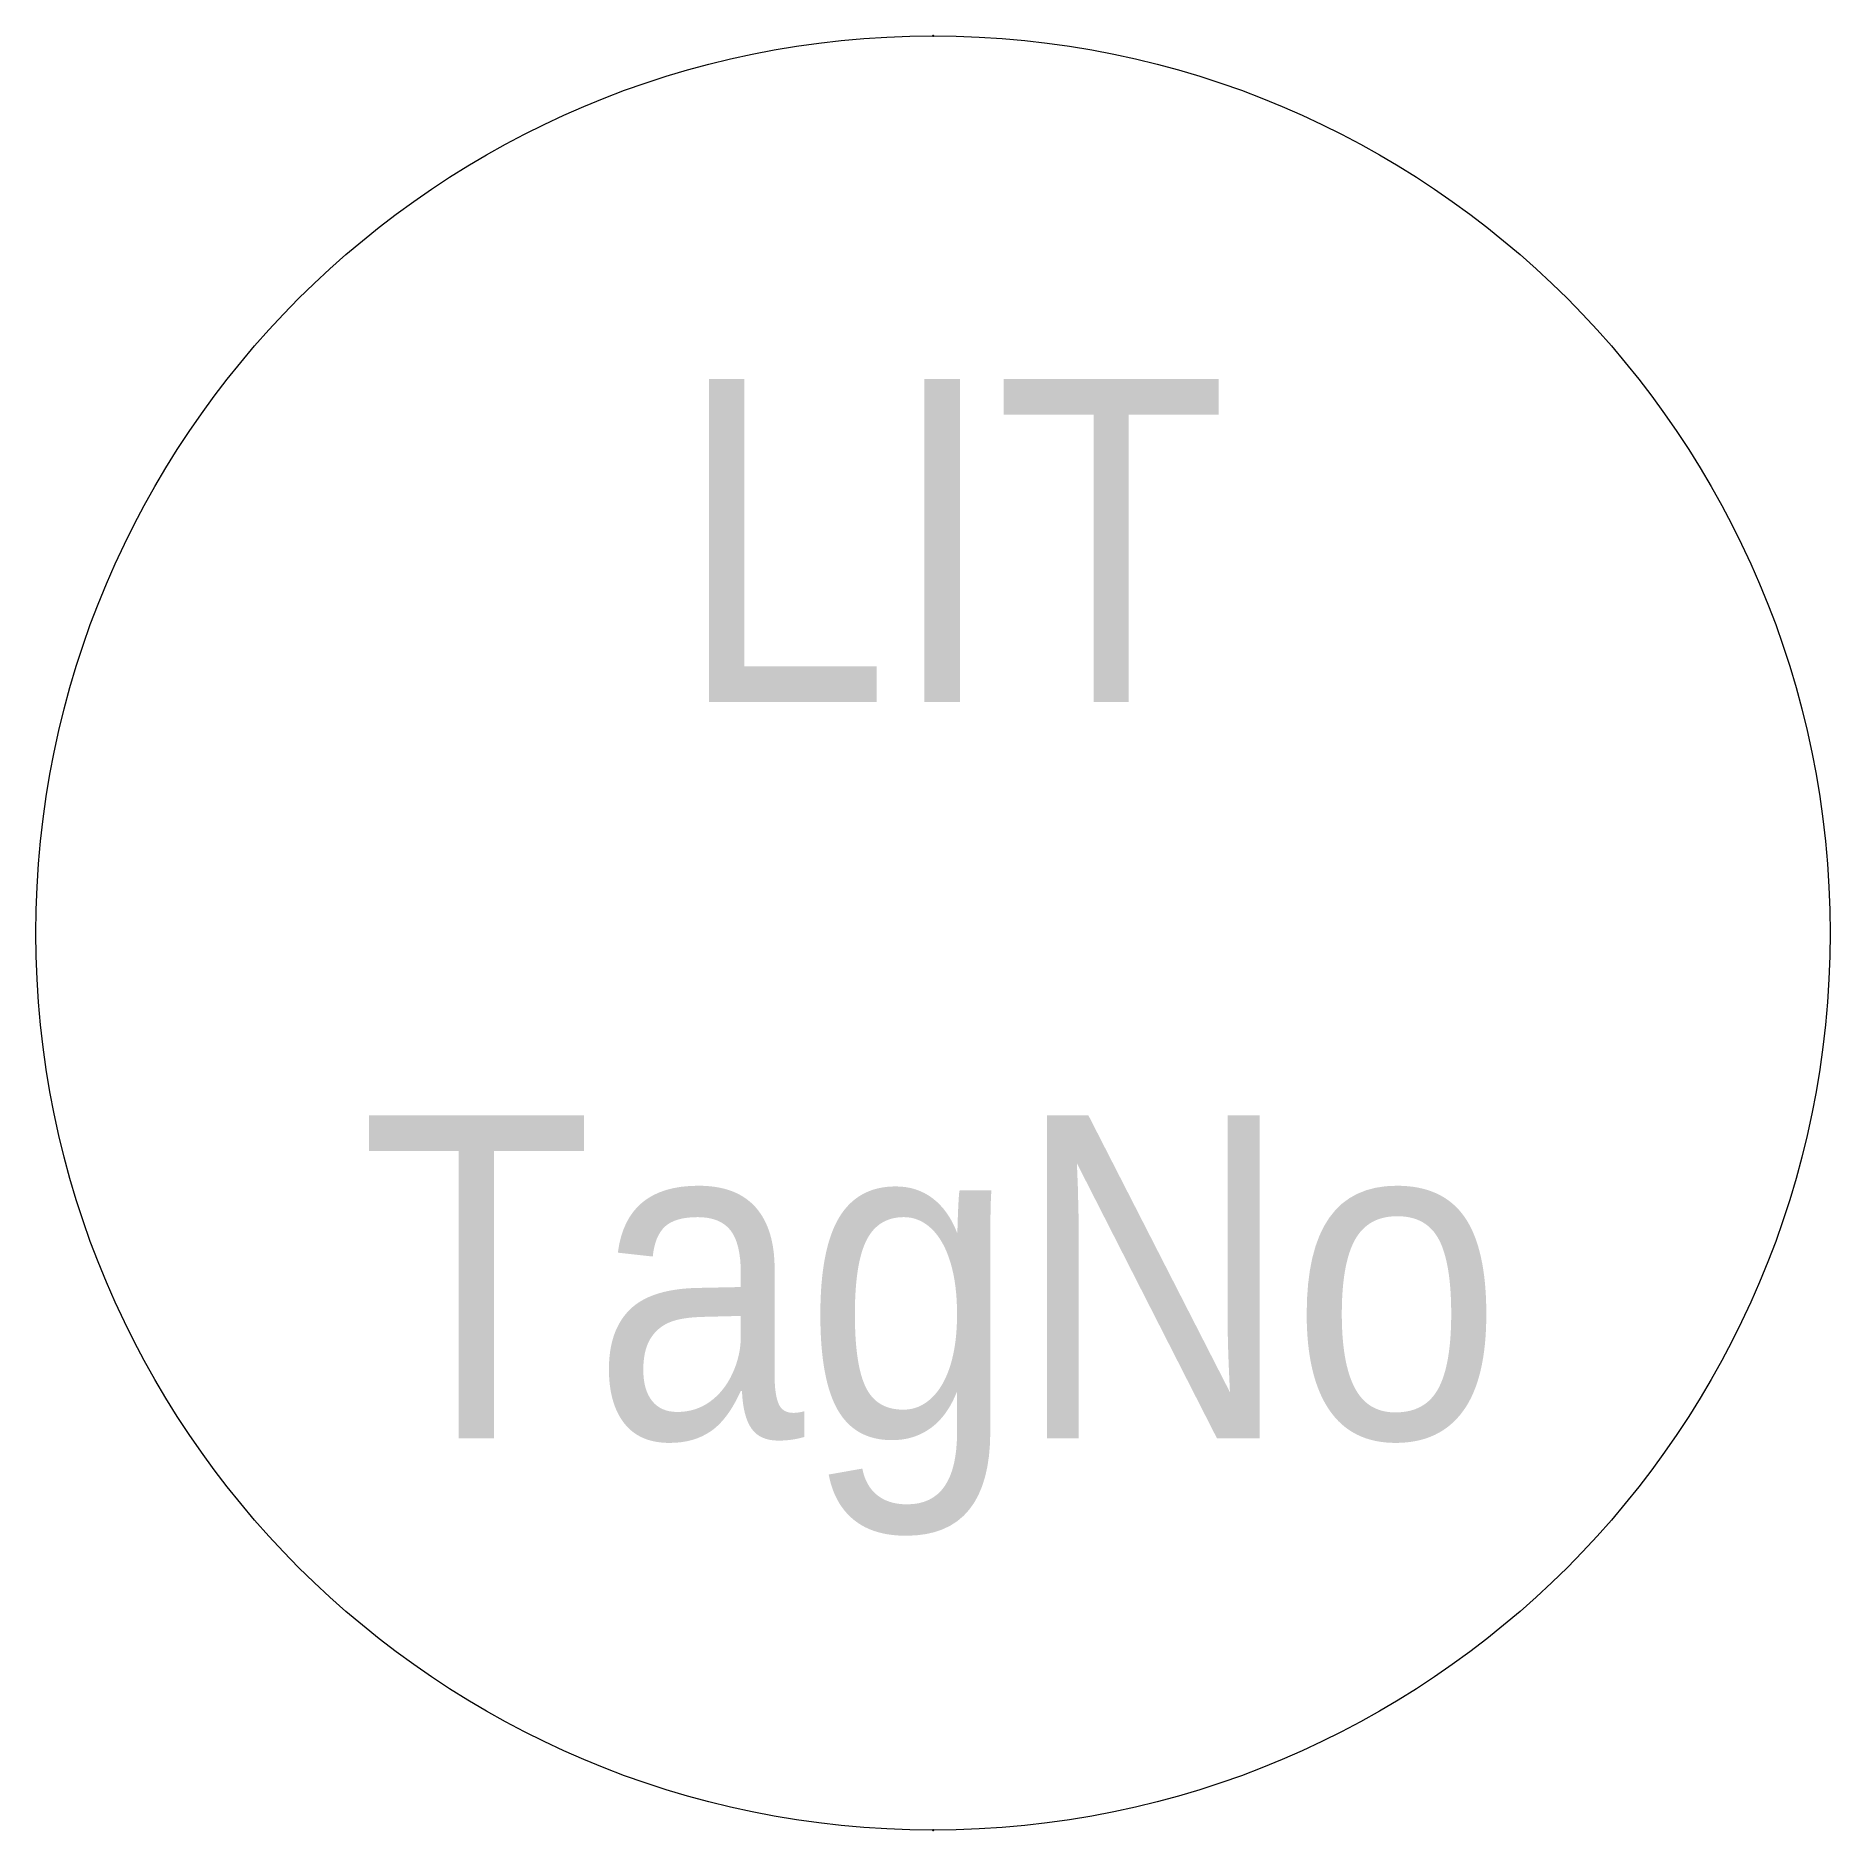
# Model space of a CAD drawing. Header units: inches. Extents: x 0 to 0.014, y 0 to 0.014.
import ezdxf

# ---------------------------------------------------------------- set-up
doc = ezdxf.new("R2010")
doc.units = ezdxf.units.IN
doc.header["$MEASUREMENT"] = 0
doc.layers.add('Level 10', color=9, linetype='Continuous', lineweight=0, true_color=0xc8c8c8)
doc.layers.add('Level 5', color=9, linetype='Continuous', lineweight=0, true_color=0xc8c8c8)
doc.styles.add('Styledgn000', font='dgn000.shx')

# ---------------------------------------------------------------- blocks, each defined once
blk = doc.blocks.new('00110011')
at = {"layer": 'Level 10', "color": 112, "linetype": 'Continuous', "lineweight": 13, "true_color": 0x00ca5c}
blk.add_circle((0, 0), 0.007, dxfattribs=at)
blk = doc.blocks.new('LIT')
for p in [(0, 0.007), (0, -0.007)]:
    blk.add_point(p)
at = {"color": 9, "linetype": 'Continuous', "lineweight": 0, "true_color": 0xc8c8c8}
blk.add_blockref('00110011', (0, 0), dxfattribs=at)
blk.add_blockref('00110011', (0, 0), dxfattribs=at)
at = {"layer": 'Level 5', "color": 9, "linetype": 'Continuous', "lineweight": 13, "true_color": 0xc8c8c8, "char_height": 0.00252, "attachment_point": 5, "line_spacing_factor": 0.8, "style": 'Styledgn000'}
for s, insert in [('{\\W0.88095;LIT}', (0.000153, 0.003063)), ('{\\W0.88095;TagNo}', (-0.000013, -0.003063))]:
    blk.add_mtext(s, dxfattribs=dict(at, insert=insert))

msp = doc.modelspace()

# ---------------------------------------------------------------- block references
msp.add_blockref('LIT', (0.007, 0.007))

doc.saveas('drawing.dxf')
